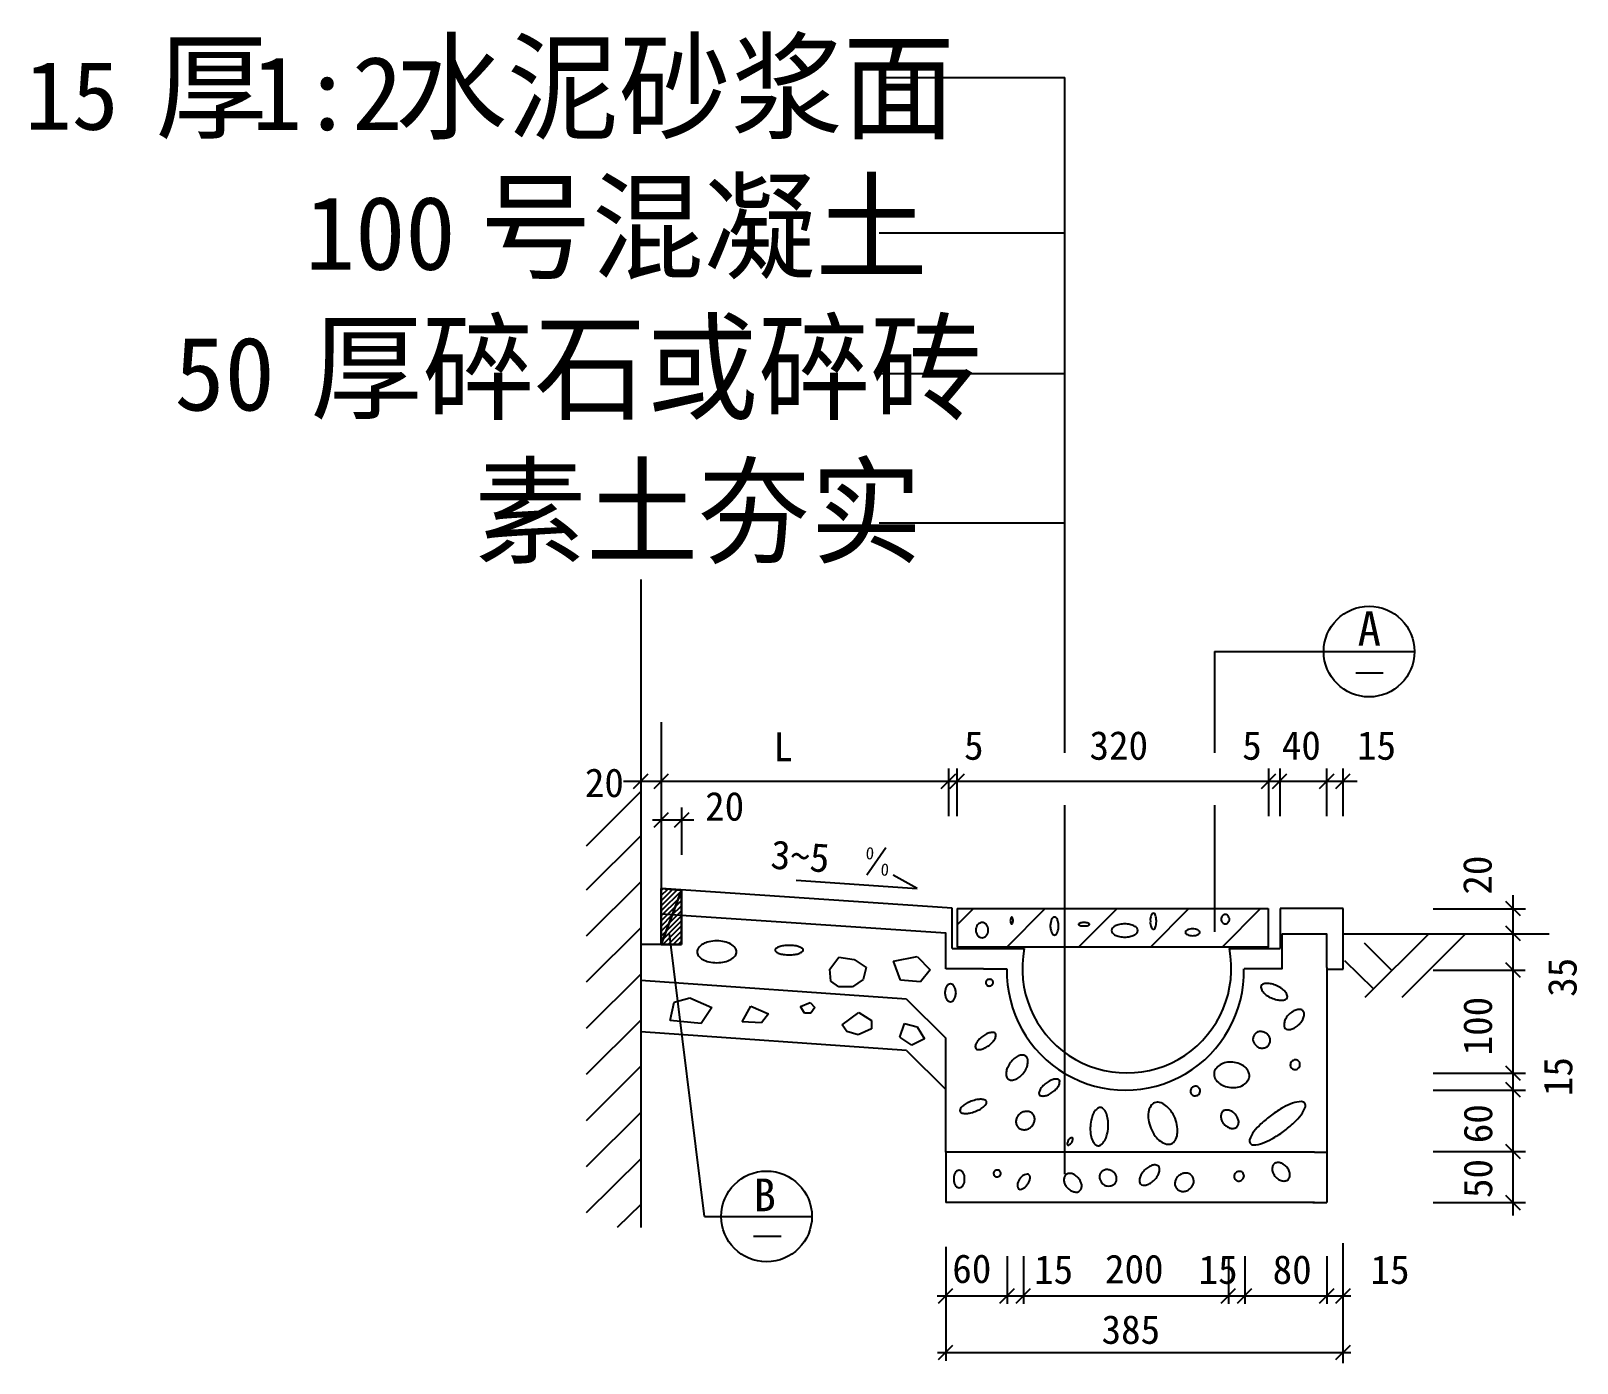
# Model space of a CAD drawing. Header units: metres. Extents: x 363.2 to 417, y 96.4 to 142.9.
import ezdxf

# ---------------------------------------------------------------- set-up
doc = ezdxf.new("R2010")
doc.units = ezdxf.units.M

msp = doc.modelspace()

# ---------------------------------------------------------------- hatches: boundary and pattern name
h = msp.add_hatch()
h.set_pattern_fill('SOLID')
h.paths.add_polyline_path([(385.14, 112.97), (385.85, 112.92), (385.14, 111.02), (385.14, 111.02), (385.14, 112.97)])
h = msp.add_hatch()
h.set_pattern_fill('SOLID')
h.paths.add_polyline_path([(385.85, 111.02), (385.14, 111.02), (385.85, 112.92), (385.85, 112.92), (385.85, 111.02)])

# ---------------------------------------------------------------- linework, layer by layer
for p, q in [((392.73, 141.23), (399.2, 141.23)), ((399.2, 118.73), (399.2, 141.23)), ((392.73, 135.82), (399.2, 135.82)), ((392.73, 130.92), (399.2, 130.92)), ((392.73, 125.72), (399.2, 125.72)), ((404.41, 121.23), (411.38, 121.23)), ((404.41, 121.23), (404.41, 117.7)), ((409.34, 120.49), (410.29, 120.49)), ((385.14, 118.77), (385.14, 111.02)), ((399.2, 117.7), (399.2, 118.73)), ((395.15, 117.15), (395.15, 115.5)), ((395.44, 117.15), (395.44, 115.5)), ((406.3, 117.15), (406.3, 115.5)), ((406.3, 117.15), (406.3, 115.5)), ((406.69, 117.15), (406.69, 115.5)), ((406.69, 117.15), (406.69, 115.5)), ((408.32, 117.15), (408.32, 115.5)), ((408.89, 117.15), (408.89, 115.5)), ((384.43, 116.35), (382.53, 114.45)), ((383.83, 116.71), (409.39, 116.71)), ((399.2, 103.02), (399.2, 115.88)), ((404.41, 115.88), (404.41, 111.47)), ((384.84, 115.37), (386.28, 115.37)), ((385.85, 115.8), (385.85, 114.15)), ((384.43, 114.81), (382.53, 112.92)), ((392.97, 114.39), (392.3, 113.44)), ((384.43, 113.21), (382.53, 111.31)), ((389.84, 113.26), (394.06, 112.98)), ((394.06, 112.98), (393.22, 113.44)), ((395.28, 112.29), (385.14, 112.97)), ((385.85, 111.02), (385.85, 112.92)), ((414.81, 112.74), (414.81, 101.58)), ((395.28, 110.88), (395.28, 112.29)), ((395.45, 111.71), (396.02, 112.28)), ((397.18, 110.93), (398.52, 112.28)), ((399.68, 110.93), (401.02, 112.28)), ((402.18, 110.93), (403.52, 112.28)), ((404.68, 110.93), (406.02, 112.28)), ((408.9, 112.28), (406.7, 112.28)), ((406.7, 112.28), (406.7, 110.88)), ((408.9, 110.17), (408.9, 112.28)), ((412.03, 112.27), (415.25, 112.27)), ((384.43, 111.6), (382.53, 109.71)), ((385.14, 111.02), (384.43, 111.02)), ((385.14, 111.02), (385.85, 111.02)), ((386.65, 101.55), (385.43, 111.39)), ((410.59, 110.12), (409.64, 111.07)), ((411.88, 111.4), (409.65, 109.18)), ((413.16, 111.4), (410.94, 109.18)), ((391.02, 110.17), (391.33, 110.58)), ((391.33, 110.58), (391.86, 110.5)), ((391.86, 110.5), (392.28, 110.22)), ((393.23, 110.44), (394.06, 110.61)), ((393.48, 109.78), (393.23, 110.44)), ((394.06, 110.61), (394.51, 110.14)), ((395.28, 110.88), (397.78, 110.88)), ((404.93, 110.88), (406.7, 110.88)), ((409.95, 109.48), (408.96, 110.46)), ((384.43, 109.99), (382.53, 108.1)), ((391.05, 109.75), (391.02, 110.17)), ((392.28, 110.22), (392.17, 109.8)), ((394.51, 110.14), (394.17, 109.72)), ((408.33, 110.17), (408.9, 110.17)), ((412.03, 110.13), (415.24, 110.13)), ((391.33, 109.55), (391.05, 109.75)), ((391.8, 109.55), (391.33, 109.55)), ((392.17, 109.8), (391.8, 109.55)), ((394.17, 109.72), (393.48, 109.78)), ((385.45, 108.38), (385.59, 109.02)), ((385.59, 109.02), (386.14, 109.16)), ((386.14, 109.16), (386.9, 108.83)), ((386.9, 108.83), (386.53, 108.27)), ((387.96, 108.33), (388.26, 108.88)), ((388.26, 108.88), (388.88, 108.61)), ((389.99, 108.86), (390.33, 109)), ((390.13, 108.63), (389.99, 108.86)), ((390.33, 109), (390.49, 108.83)), ((390.49, 108.83), (390.35, 108.63)), ((384.43, 108.39), (382.53, 106.49)), ((386.53, 108.27), (385.45, 108.38)), ((388.63, 108.3), (387.96, 108.33)), ((388.88, 108.61), (388.63, 108.3)), ((390.35, 108.63), (390.13, 108.63)), ((391.44, 108.22), (392.03, 108.66)), ((392.03, 108.66), (392.47, 108.38)), ((392.47, 108.38), (392.47, 108.08)), ((393.45, 107.8), (393.62, 108.27)), ((393.62, 108.27), (394.06, 108.16)), ((391.61, 107.99), (391.44, 108.22)), ((392, 107.88), (391.61, 107.99)), ((392.47, 108.08), (392, 107.88)), ((393.87, 107.52), (393.45, 107.8)), ((394.31, 107.74), (393.87, 107.52)), ((394.06, 108.16), (394.31, 107.74)), ((395.05, 103.79), (395.05, 107.76)), ((384.43, 106.78), (382.53, 104.88)), ((412.03, 106.54), (415.25, 106.54)), ((412.03, 105.95), (415.25, 105.95)), ((384.43, 105.17), (382.53, 103.28)), ((384.43, 103.56), (382.53, 101.67)), ((412.03, 103.81), (415.25, 103.81)), ((384.43, 101.97), (383.61, 101.16)), ((412.03, 102.03), (415.25, 102.03)), ((386.65, 101.55), (390.39, 101.55)), ((388.36, 100.86), (389.32, 100.86)), ((395.05, 100.49), (395.05, 96.52)), ((408.89, 100.62), (408.89, 96.44)), ((397.19, 100.16), (397.19, 98.51)), ((397.76, 100.16), (397.76, 98.51)), ((404.9, 100.16), (404.9, 98.51)), ((405.47, 100.16), (405.47, 98.51)), ((408.33, 100.16), (408.33, 98.51)), ((394.75, 98.78), (409.16, 98.78)), ((394.77, 96.81), (409.16, 96.81))]:
    msp.add_line(p, q)
for points in [[(384.43, 123.74), (384.43, 101.16)], [(384.17, 116.46), (384.68, 116.97)], [(384.89, 116.46), (385.39, 116.97)], [(394.89, 116.46), (395.4, 116.97)], [(395.19, 116.46), (395.7, 116.97)], [(406.05, 116.46), (406.55, 116.97)], [(406.44, 116.46), (406.94, 116.97)], [(408.07, 116.46), (408.58, 116.97)], [(408.64, 116.46), (409.14, 116.97)], [(384.89, 115.11), (385.39, 115.62)], [(385.6, 115.11), (386.11, 115.62)], [(385.14, 112.97), (385.85, 112.92), (385.14, 111.02), (385.14, 111.02), (385.14, 112.97)], [(385.85, 111.02), (385.14, 111.02), (385.85, 112.92), (385.85, 112.92), (385.85, 111.02)], [(395.06, 110.18), (395.06, 111.42), (385.14, 112.08)], [(406.28, 112.28), (406.28, 110.93), (395.45, 110.93)], [(395.45, 112.28), (406.28, 112.28)], [(395.45, 112.28), (395.45, 110.93)], [(415.07, 112.02), (414.56, 112.52)], [(415.07, 111.15), (414.56, 111.66)], [(406.76, 111.38), (406.76, 110.18), (405.45, 110.18)], [(408.33, 110.22), (408.33, 111.38), (406.76, 111.38)], [(408.92, 111.4), (416.07, 111.4)], [(396.37, 110.18), (395.06, 110.18)], [(396.37, 110.18), (397.18, 110.18)], [(408.33, 110.22), (408.33, 102.03)], [(415.07, 109.87), (414.56, 110.38)], [(393.69, 109.12), (384.43, 109.77)], [(393.69, 109.12), (395.05, 107.76)], [(393.69, 107.33), (384.43, 107.98)], [(393.69, 107.33), (395.05, 105.97)], [(415.07, 106.29), (414.56, 106.79)], [(415.07, 105.7), (414.56, 106.21)], [(415.07, 103.56), (414.56, 104.06)], [(407.9, 103.79), (395.05, 103.79)], [(395.05, 103.79), (395.05, 102.03)], [(407.9, 103.79), (408.33, 103.79)], [(407.84, 102.03), (395.05, 102.03)], [(407.84, 102.03), (408.33, 102.03)], [(407.9, 102.03), (407.84, 102.03)], [(415.07, 101.77), (414.56, 102.28)], [(394.8, 98.53), (395.3, 99.04)], [(396.94, 98.53), (397.45, 99.04)], [(397.51, 98.53), (398.01, 99.04)], [(404.65, 98.53), (405.15, 99.04)], [(405.22, 98.53), (405.72, 99.04)], [(408.07, 98.53), (408.58, 99.04)], [(408.64, 98.53), (409.15, 99.04)], [(394.8, 96.56), (395.3, 97.06)], [(408.64, 96.56), (409.15, 97.06)]]:
    msp.add_lwpolyline(points)
for points in [[(402.18, 111.83, 0.04), (402.18, 111.72, 0.05), (402.21, 111.64, 0.1), (402.25, 111.57, 0.21), (402.28, 111.56, 0.21), (402.32, 111.57, 0.1), (402.36, 111.64, 0.05), (402.38, 111.72, 0.04), (402.39, 111.83, 0.04), (402.38, 111.95, 0.05), (402.36, 112.03, 0.1), (402.32, 112.1, 0.21), (402.28, 112.11, 0.21), (402.25, 112.1, 0.1), (402.21, 112.03, 0.05), (402.18, 111.95, 0.04), (402.18, 111.83, 0.04)], [(404.65, 111.91, 0.09), (404.66, 111.84, 0.09), (404.69, 111.79, 0.1), (404.74, 111.75, 0.11), (404.79, 111.74, 0.11), (404.85, 111.75, 0.1), (404.89, 111.79, 0.09), (404.92, 111.84, 0.09), (404.94, 111.91, 0.09), (404.92, 111.97, 0.09), (404.89, 112.02, 0.1), (404.85, 112.06, 0.11), (404.79, 112.07, 0.11), (404.74, 112.06, 0.1), (404.69, 112.02, 0.09), (404.66, 111.97, 0.09), (404.65, 111.91, 0.09)], [(396.53, 111.52, 0.08), (396.52, 111.63, 0.09), (396.47, 111.71, 0.1), (396.4, 111.77, 0.12), (396.32, 111.79, 0.12), (396.24, 111.77, 0.1), (396.16, 111.71, 0.09), (396.12, 111.63, 0.08), (396.1, 111.52, 0.08), (396.12, 111.42, 0.09), (396.16, 111.34, 0.1), (396.24, 111.28, 0.12), (396.32, 111.26, 0.12), (396.4, 111.28, 0.1), (396.47, 111.34, 0.09), (396.52, 111.42, 0.08), (396.53, 111.52, 0.08)], [(397.3, 111.86, 0.04), (397.31, 111.81, 0.05), (397.32, 111.77, 0.1), (397.33, 111.74, 0.2), (397.35, 111.74, 0.2), (397.37, 111.74, 0.1), (397.38, 111.77, 0.05), (397.39, 111.81, 0.04), (397.4, 111.86, 0.04), (397.39, 111.91, 0.05), (397.38, 111.94, 0.1), (397.37, 111.97, 0.2), (397.35, 111.98, 0.2), (397.33, 111.97, 0.1), (397.32, 111.94, 0.05), (397.31, 111.91, 0.04), (397.3, 111.86, 0.04)], [(398.69, 111.67, 0.05), (398.71, 111.54, 0.06), (398.74, 111.45, 0.1), (398.79, 111.37, 0.18), (398.84, 111.35, 0.18), (398.89, 111.37, 0.1), (398.94, 111.45, 0.06), (398.97, 111.54, 0.05), (398.98, 111.67, 0.05), (398.97, 111.79, 0.06), (398.94, 111.89, 0.1), (398.89, 111.96, 0.18), (398.84, 111.98, 0.18), (398.79, 111.96, 0.1), (398.74, 111.89, 0.06), (398.71, 111.79, 0.05), (398.69, 111.67, 0.05)], [(399.87, 111.79, 0.03), (399.79, 111.78, 0.04), (399.73, 111.77, 0.09), (399.69, 111.74, 0.24), (399.68, 111.73, 0.24), (399.69, 111.71, 0.09), (399.73, 111.68, 0.04), (399.79, 111.67, 0.03), (399.87, 111.67, 0.03), (399.95, 111.67, 0.04), (400.01, 111.68, 0.09), (400.05, 111.71, 0.24), (400.06, 111.73, 0.24), (400.05, 111.74, 0.09), (400.01, 111.77, 0.04), (399.95, 111.78, 0.03), (399.87, 111.79, 0.03)], [(401.29, 111.74, 0.05), (401.1, 111.72, 0.06), (400.96, 111.67, 0.1), (400.86, 111.59, 0.17), (400.83, 111.51, 0.17), (400.86, 111.43, 0.1), (400.96, 111.35, 0.06), (401.1, 111.3, 0.05), (401.29, 111.28, 0.05), (401.47, 111.3, 0.06), (401.61, 111.35, 0.1), (401.72, 111.43, 0.17), (401.74, 111.51, 0.17), (401.72, 111.59, 0.1), (401.61, 111.67, 0.06), (401.47, 111.72, 0.05), (401.29, 111.74, 0.05)], [(403.4, 111.45, 0.18), (403.41, 111.41, 0.1), (403.47, 111.37, 0.06), (403.55, 111.34, 0.05), (403.65, 111.33, 0.05), (403.75, 111.34, 0.06), (403.83, 111.37, 0.1), (403.89, 111.41, 0.18), (403.9, 111.45, 0.18), (403.89, 111.49, 0.1), (403.83, 111.53, 0.06), (403.75, 111.56, 0.05), (403.65, 111.57, 0.05), (403.55, 111.56, 0.06), (403.47, 111.53, 0.1), (403.41, 111.49, 0.18), (403.4, 111.45, 0.18)], [(387.76, 110.77, 0.16), (387.72, 110.9, 0.11), (387.56, 111.04, 0.07), (387.35, 111.12, 0.06), (387.08, 111.15, 0.06), (386.8, 111.12, 0.07), (386.59, 111.04, 0.11), (386.44, 110.9, 0.16), (386.39, 110.77, 0.16), (386.44, 110.63, 0.11), (386.59, 110.5, 0.07), (386.8, 110.42, 0.06), (387.08, 110.39, 0.06), (387.35, 110.42, 0.07), (387.56, 110.5, 0.11), (387.72, 110.63, 0.16), (387.76, 110.77, 0.16)], [(389.6, 110.66, 0.03), (389.8, 110.68, 0.05), (389.94, 110.71, 0.09), (390.06, 110.78, 0.23), (390.09, 110.83, 0.23), (390.06, 110.88, 0.09), (389.94, 110.94, 0.05), (389.8, 110.98, 0.03), (389.6, 110.99, 0.03), (389.4, 110.98, 0.05), (389.25, 110.94, 0.09), (389.13, 110.88, 0.23), (389.11, 110.83, 0.23), (389.13, 110.78, 0.09), (389.25, 110.71, 0.05), (389.4, 110.68, 0.03), (389.6, 110.66, 0.03)], [(395.41, 109.34, 0.06), (395.39, 109.46, 0.08), (395.35, 109.56, 0.11), (395.29, 109.63, 0.15), (395.22, 109.65, 0.15), (395.15, 109.63, 0.11), (395.08, 109.56, 0.08), (395.04, 109.46, 0.06), (395.02, 109.34, 0.06), (395.04, 109.22, 0.08), (395.08, 109.12, 0.11), (395.15, 109.05, 0.15), (395.22, 109.03, 0.15), (395.29, 109.05, 0.11), (395.35, 109.12, 0.08), (395.39, 109.22, 0.06), (395.41, 109.34, 0.06)], [(396.56, 109.81, 0.09), (396.51, 109.8, 0.09), (396.47, 109.77, 0.1), (396.45, 109.72, 0.11), (396.45, 109.68, 0.11), (396.46, 109.64, 0.1), (396.5, 109.6, 0.09), (396.54, 109.58, 0.09), (396.59, 109.58, 0.09), (396.64, 109.6, 0.09), (396.68, 109.63, 0.1), (396.7, 109.68, 0.11), (396.7, 109.72, 0.11), (396.69, 109.76, 0.1), (396.65, 109.8, 0.09), (396.61, 109.81, 0.09), (396.56, 109.81, 0.09)], [(406.59, 109.58, 0.05), (406.4, 109.65, 0.06), (406.24, 109.67, 0.1), (406.1, 109.64, 0.18), (406.04, 109.58, 0.18), (406.04, 109.5, 0.1), (406.11, 109.37, 0.06), (406.22, 109.26, 0.05), (406.4, 109.16, 0.05), (406.59, 109.1, 0.06), (406.75, 109.08, 0.1), (406.89, 109.11, 0.18), (406.95, 109.17, 0.18), (406.95, 109.25, 0.1), (406.88, 109.38, 0.06), (406.77, 109.48, 0.05), (406.59, 109.58, 0.05)], [(407.01, 108.59, 0.06), (406.9, 108.45, 0.07), (406.85, 108.32, 0.11), (406.84, 108.18, 0.16), (406.88, 108.1, 0.16), (406.96, 108.06, 0.11), (407.09, 108.07, 0.07), (407.22, 108.13, 0.06), (407.36, 108.24, 0.06), (407.47, 108.38, 0.07), (407.53, 108.51, 0.11), (407.54, 108.64, 0.16), (407.49, 108.72, 0.16), (407.42, 108.76, 0.11), (407.28, 108.75, 0.07), (407.15, 108.69, 0.06), (407.01, 108.59, 0.06)], [(396.33, 107.82, 0.05), (396.2, 107.7, 0.06), (396.12, 107.59, 0.1), (396.08, 107.47, 0.19), (396.1, 107.4, 0.19), (396.15, 107.37, 0.1), (396.28, 107.37, 0.06), (396.41, 107.42, 0.05), (396.56, 107.51, 0.05), (396.69, 107.63, 0.06), (396.77, 107.74, 0.1), (396.8, 107.86, 0.19), (396.78, 107.92, 0.19), (396.73, 107.96, 0.1), (396.6, 107.95, 0.06), (396.47, 107.91, 0.05), (396.33, 107.82, 0.05)], [(406.21, 107.93, 0.09), (406.1, 107.98, 0.09), (405.98, 107.99, 0.1), (405.87, 107.95, 0.11), (405.8, 107.87, 0.11), (405.76, 107.77, 0.1), (405.76, 107.66, 0.09), (405.81, 107.56, 0.09), (405.9, 107.47, 0.09), (406.01, 107.42, 0.09), (406.13, 107.42, 0.1), (406.24, 107.46, 0.11), (406.31, 107.53, 0.11), (406.35, 107.63, 0.1), (406.35, 107.74, 0.09), (406.3, 107.85, 0.09), (406.21, 107.93, 0.09)], [(397.31, 106.91, 0.06), (397.2, 106.73, 0.07), (397.16, 106.57, 0.11), (397.17, 106.42, 0.16), (397.24, 106.33, 0.16), (397.34, 106.3, 0.11), (397.49, 106.33, 0.07), (397.63, 106.41, 0.06), (397.77, 106.56, 0.06), (397.87, 106.74, 0.07), (397.91, 106.89, 0.11), (397.9, 107.05, 0.16), (397.84, 107.13, 0.16), (397.74, 107.17, 0.11), (397.58, 107.14, 0.07), (397.44, 107.05, 0.06), (397.31, 106.91, 0.06)], [(405.05, 106.92, 0.07), (404.81, 106.91, 0.08), (404.61, 106.83, 0.11), (404.46, 106.69, 0.13), (404.4, 106.54, 0.13), (404.43, 106.37, 0.11), (404.55, 106.21, 0.08), (404.74, 106.1, 0.07), (404.98, 106.04, 0.07), (405.22, 106.05, 0.08), (405.42, 106.13, 0.11), (405.57, 106.27, 0.13), (405.63, 106.43, 0.13), (405.6, 106.59, 0.11), (405.47, 106.76, 0.08), (405.29, 106.87, 0.07), (405.05, 106.92, 0.07)], [(407.13, 106.97, 0.09), (407.08, 106.92, 0.1), (407.06, 106.86, 0.1), (407.06, 106.79, 0.1), (407.08, 106.74, 0.1), (407.13, 106.69, 0.1), (407.19, 106.67, 0.1), (407.26, 106.67, 0.09), (407.32, 106.7, 0.09), (407.37, 106.75, 0.1), (407.39, 106.81, 0.1), (407.39, 106.88, 0.1), (407.37, 106.94, 0.1), (407.32, 106.98, 0.1), (407.26, 107, 0.1), (407.19, 107, 0.09), (407.13, 106.97, 0.09)], [(398.55, 106.19, 0.05), (398.42, 106.08, 0.06), (398.34, 105.97, 0.1), (398.3, 105.85, 0.19), (398.32, 105.78, 0.19), (398.38, 105.75, 0.1), (398.5, 105.75, 0.06), (398.63, 105.79, 0.05), (398.78, 105.89, 0.05), (398.91, 106, 0.06), (398.99, 106.11, 0.1), (399.02, 106.23, 0.19), (399.01, 106.3, 0.19), (398.95, 106.33, 0.1), (398.82, 106.33, 0.06), (398.7, 106.28, 0.05), (398.55, 106.19, 0.05)], [(396.47, 105.56, 0.21), (396.43, 105.6, 0.1), (396.29, 105.63, 0.05), (396.14, 105.62, 0.04), (395.94, 105.56, 0.04), (395.76, 105.48, 0.05), (395.64, 105.39, 0.1), (395.55, 105.28, 0.21), (395.55, 105.21, 0.21), (395.59, 105.16, 0.1), (395.73, 105.14, 0.05), (395.88, 105.15, 0.04), (396.08, 105.21, 0.04), (396.26, 105.29, 0.05), (396.38, 105.38, 0.1), (396.47, 105.49, 0.21), (396.47, 105.56, 0.21)], [(403.65, 106.05, 0.09), (403.6, 106, 0.1), (403.58, 105.94, 0.1), (403.58, 105.88, 0.1), (403.6, 105.82, 0.1), (403.65, 105.77, 0.1), (403.71, 105.75, 0.1), (403.78, 105.76, 0.09), (403.84, 105.78, 0.09), (403.89, 105.83, 0.1), (403.91, 105.9, 0.1), (403.91, 105.96, 0.1), (403.88, 106.02, 0.1), (403.84, 106.06, 0.1), (403.78, 106.09, 0.1), (403.71, 106.08, 0.09), (403.65, 106.05, 0.09)], [(397.63, 105.12, 0.09), (397.54, 105.02, 0.09), (397.5, 104.9, 0.1), (397.51, 104.77, 0.11), (397.56, 104.67, 0.11), (397.65, 104.6, 0.1), (397.77, 104.57, 0.09), (397.9, 104.59, 0.09), (398.02, 104.66, 0.09), (398.11, 104.77, 0.09), (398.15, 104.89, 0.1), (398.14, 105.01, 0.11), (398.09, 105.11, 0.11), (398, 105.18, 0.1), (397.88, 105.21, 0.09), (397.75, 105.19, 0.09), (397.63, 105.12, 0.09)], [(400.09, 104.7, 0.05), (400.1, 104.43, 0.06), (400.15, 104.22, 0.1), (400.26, 104.06, 0.18), (400.36, 104.01, 0.18), (400.46, 104.05, 0.1), (400.59, 104.2, 0.06), (400.67, 104.39, 0.05), (400.71, 104.66, 0.05), (400.7, 104.93, 0.06), (400.65, 105.14, 0.1), (400.54, 105.3, 0.18), (400.44, 105.35, 0.18), (400.34, 105.31, 0.1), (400.21, 105.17, 0.06), (400.14, 104.97, 0.05), (400.09, 104.7, 0.05)], [(402.2, 104.62, 0.06), (402.35, 104.35, 0.07), (402.53, 104.17, 0.11), (402.74, 104.07, 0.15), (402.91, 104.08, 0.15), (403.04, 104.19, 0.11), (403.12, 104.41, 0.07), (403.12, 104.67, 0.06), (403.04, 104.97, 0.06), (402.89, 105.24, 0.07), (402.71, 105.42, 0.11), (402.5, 105.52, 0.15), (402.33, 105.51, 0.15), (402.2, 105.4, 0.11), (402.11, 105.18, 0.07), (402.11, 104.92, 0.06), (402.2, 104.62, 0.06)], [(404.75, 104.76, 0.07), (404.87, 104.67, 0.08), (404.98, 104.62, 0.11), (405.1, 104.62, 0.13), (405.19, 104.66, 0.13), (405.24, 104.74, 0.11), (405.26, 104.86, 0.08), (405.22, 104.98, 0.07), (405.14, 105.11, 0.07), (405.03, 105.2, 0.08), (404.91, 105.25, 0.11), (404.79, 105.25, 0.13), (404.7, 105.21, 0.13), (404.65, 105.12, 0.11), (404.64, 105, 0.08), (404.67, 104.88, 0.07), (404.75, 104.76, 0.07)], [(406.4, 105.08, 0.03), (406.03, 104.77, 0.04), (405.79, 104.51, 0.08), (405.64, 104.22, 0.24), (405.66, 104.1, 0.24), (405.77, 104.04, 0.08), (406.09, 104.1, 0.04), (406.41, 104.25, 0.03), (406.82, 104.51, 0.03), (407.19, 104.82, 0.04), (407.43, 105.09, 0.08), (407.58, 105.37, 0.24), (407.56, 105.49, 0.24), (407.45, 105.55, 0.08), (407.13, 105.49, 0.04), (406.81, 105.35, 0.03), (406.4, 105.08, 0.03)], [(399.32, 104.2, 0.05), (399.3, 104.15, 0.06), (399.28, 104.1, 0.1), (399.28, 104.06, 0.18), (399.3, 104.04, 0.18), (399.32, 104.03, 0.1), (399.36, 104.05, 0.06), (399.4, 104.08, 0.05), (399.44, 104.12, 0.05), (399.47, 104.18, 0.06), (399.48, 104.22, 0.1), (399.48, 104.27, 0.18), (399.47, 104.29, 0.18), (399.44, 104.29, 0.1), (399.4, 104.28, 0.06), (399.36, 104.25, 0.05), (399.32, 104.2, 0.05)], [(406.54, 102.93, 0.07), (406.65, 102.84, 0.08), (406.77, 102.79, 0.11), (406.89, 102.79, 0.13), (406.98, 102.83, 0.13), (407.03, 102.91, 0.11), (407.04, 103.03, 0.08), (407.01, 103.16, 0.07), (406.93, 103.28, 0.07), (406.81, 103.37, 0.08), (406.7, 103.42, 0.11), (406.58, 103.42, 0.13), (406.49, 103.38, 0.13), (406.44, 103.3, 0.11), (406.42, 103.18, 0.08), (406.46, 103.05, 0.07), (406.54, 102.93, 0.07)], [(395.71, 102.86, 0.06), (395.7, 102.98, 0.08), (395.66, 103.07, 0.11), (395.59, 103.14, 0.15), (395.52, 103.16, 0.15), (395.45, 103.14, 0.11), (395.38, 103.07, 0.08), (395.34, 102.98, 0.06), (395.33, 102.86, 0.06), (395.34, 102.73, 0.08), (395.38, 102.64, 0.11), (395.45, 102.57, 0.15), (395.52, 102.55, 0.15), (395.59, 102.57, 0.11), (395.66, 102.64, 0.08), (395.7, 102.73, 0.06), (395.71, 102.86, 0.06)], [(396.82, 103.16, 0.09), (396.78, 103.15, 0.09), (396.74, 103.12, 0.1), (396.72, 103.07, 0.11), (396.72, 103.03, 0.11), (396.73, 102.99, 0.1), (396.77, 102.95, 0.09), (396.81, 102.93, 0.09), (396.86, 102.93, 0.09), (396.91, 102.95, 0.09), (396.95, 102.98, 0.1), (396.97, 103.03, 0.11), (396.97, 103.07, 0.11), (396.95, 103.11, 0.1), (396.92, 103.15, 0.09), (396.87, 103.16, 0.09), (396.82, 103.16, 0.09)], [(397.63, 102.86, 0.06), (397.57, 102.75, 0.07), (397.55, 102.65, 0.11), (397.56, 102.56, 0.16), (397.59, 102.51, 0.16), (397.65, 102.49, 0.11), (397.74, 102.52, 0.07), (397.82, 102.57, 0.06), (397.9, 102.66, 0.06), (397.96, 102.77, 0.07), (397.99, 102.87, 0.11), (397.98, 102.96, 0.16), (397.94, 103.01, 0.16), (397.89, 103.02, 0.11), (397.8, 103, 0.07), (397.71, 102.95, 0.06), (397.63, 102.86, 0.06)], [(399.29, 102.55, 0.07), (399.4, 102.45, 0.08), (399.52, 102.41, 0.11), (399.64, 102.4, 0.13), (399.72, 102.45, 0.13), (399.78, 102.53, 0.11), (399.79, 102.65, 0.08), (399.75, 102.77, 0.07), (399.67, 102.89, 0.07), (399.56, 102.99, 0.08), (399.44, 103.04, 0.11), (399.32, 103.04, 0.13), (399.23, 102.99, 0.13), (399.18, 102.91, 0.11), (399.17, 102.79, 0.08), (399.2, 102.67, 0.07), (399.29, 102.55, 0.07)], [(400.86, 103.12, 0.09), (400.75, 103.17, 0.09), (400.63, 103.18, 0.1), (400.53, 103.14, 0.11), (400.45, 103.07, 0.11), (400.41, 102.97, 0.1), (400.42, 102.85, 0.09), (400.47, 102.75, 0.09), (400.55, 102.66, 0.09), (400.67, 102.61, 0.09), (400.78, 102.61, 0.1), (400.89, 102.65, 0.11), (400.97, 102.72, 0.11), (401, 102.82, 0.1), (401, 102.94, 0.09), (400.95, 103.04, 0.09), (400.86, 103.12, 0.09)], [(401.98, 103.16, 0.06), (401.87, 103.02, 0.07), (401.81, 102.89, 0.11), (401.8, 102.76, 0.16), (401.84, 102.68, 0.16), (401.92, 102.64, 0.11), (402.05, 102.65, 0.07), (402.19, 102.71, 0.06), (402.32, 102.82, 0.06), (402.43, 102.96, 0.07), (402.49, 103.09, 0.11), (402.5, 103.22, 0.16), (402.46, 103.3, 0.16), (402.38, 103.34, 0.11), (402.25, 103.33, 0.07), (402.12, 103.27, 0.06), (401.98, 103.16, 0.06)], [(403.17, 102.97, 0.09), (403.08, 102.87, 0.09), (403.04, 102.75, 0.1), (403.04, 102.62, 0.11), (403.1, 102.52, 0.11), (403.19, 102.45, 0.1), (403.31, 102.42, 0.09), (403.44, 102.44, 0.09), (403.55, 102.51, 0.09), (403.64, 102.61, 0.09), (403.69, 102.73, 0.1), (403.68, 102.86, 0.11), (403.63, 102.96, 0.11), (403.54, 103.03, 0.1), (403.41, 103.06, 0.09), (403.29, 103.04, 0.09), (403.17, 102.97, 0.09)], [(405.18, 103.09, 0.09), (405.13, 103.04, 0.1), (405.1, 102.98, 0.1), (405.1, 102.91, 0.1), (405.13, 102.85, 0.1), (405.18, 102.81, 0.1), (405.24, 102.78, 0.1), (405.31, 102.79, 0.09), (405.37, 102.82, 0.09), (405.41, 102.87, 0.1), (405.44, 102.93, 0.1), (405.44, 102.99, 0.1), (405.41, 103.05, 0.1), (405.37, 103.1, 0.1), (405.3, 103.12, 0.1), (405.24, 103.11, 0.09), (405.18, 103.09, 0.09)]]:
    msp.add_lwpolyline(points, format="xyb")
for centre in [(409.8, 121.23), (388.81, 101.55)]:
    msp.add_circle(centre, 1.58)
for centre, radius, start, end in [((401.36, 110.19), 3.64, 169.03, 370.97), ((401.31, 110.08), 4.13, 178.64, 361.36)]:
    msp.add_arc(centre, radius, start, end)

# ---------------------------------------------------------------- texts
for s, height, p in [('水泥砂浆面', 3, (375.87, 139.4)), ('厚', 3, (367.52, 139.4)), ('15', 2.4, (362.97, 139.41)), ('1:2', 2.57, (370.88, 139.4)), ('号混凝土', 3, (378.82, 134.53)), ('100', 2.57, (372.73, 134.53)), ('厚碎石或碎砖', 3, (372.92, 129.63)), ('50', 2.57, (368.18, 129.63)), ('素土夯实', 3, (378.63, 124.61)), ('A ', 1.2, (409.4, 121.43)), ('L', 1, (389.05, 117.41)), ('5', 1, (395.69, 117.46)), ('320', 1, (400.06, 117.46)), ('5', 1, (405.38, 117.46)), ('40', 1, (406.76, 117.46)), ('15', 1, (409.38, 117.46)), ('20', 1, (382.48, 116.16)), ('20', 1, (386.67, 115.34)), ('B', 1.14, (388.36, 101.73)), ('60  ', 1, (395.28, 99.23)), ('200', 1, (400.6, 99.22)), ('80', 1, (406.44, 99.2)), ('15', 1, (398.13, 99.2)), ('15', 1, (403.86, 99.2)), ('15', 1, (409.85, 99.2)), ('385', 1, (400.48, 97.11))]:
    msp.add_text(s, height=height).set_placement(p)
for s, height, rotation, p in [('3~5', 1, 356.12, (388.93, 113.67)), ('0', 0.43, 356.12, (392.25, 114)), ('0', 0.43, 356.12, (392.77, 113.43)), ('20', 1, 90, (414.07, 112.76)), ('35', 1, 90, (417.03, 109.2)), ('100', 1, 90, (414.08, 107.16)), ('15', 1, 90, (416.88, 105.74)), ('60', 1, 90, (414.09, 104.1)), ('50 ', 1, 90, (414.09, 102.19))]:
    msp.add_text(s, height=height, rotation=rotation).set_placement(p)

doc.saveas('drawing.dxf')
